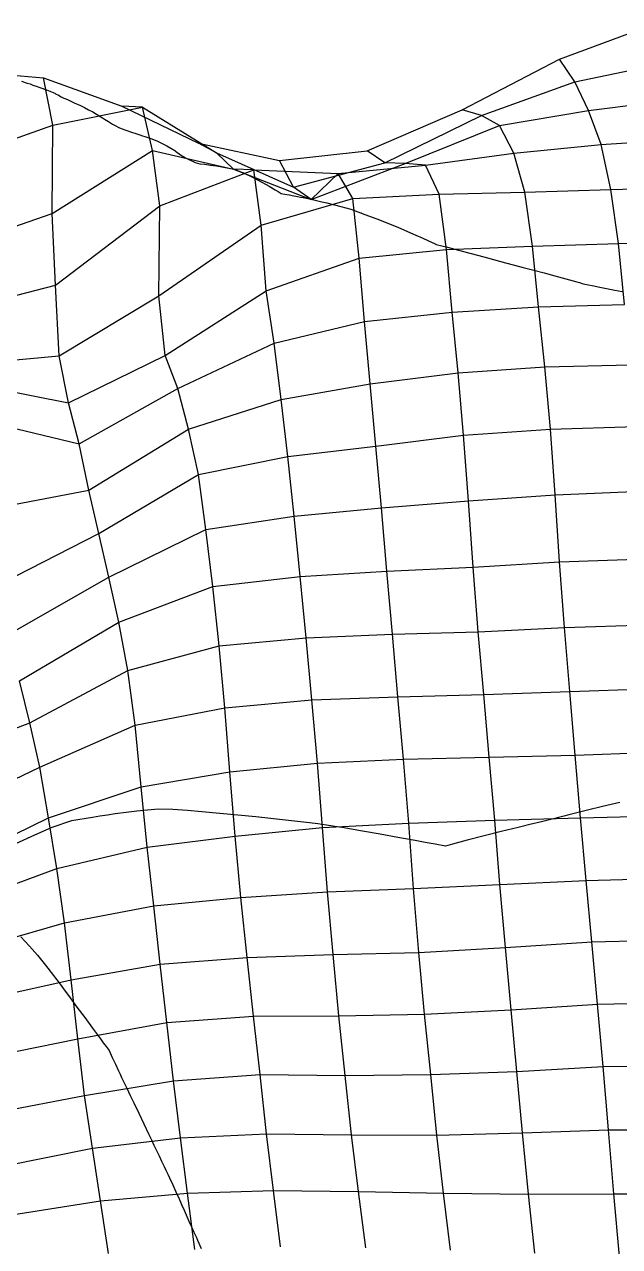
# Model space of a CAD drawing. Header units: metres. Extents: x -1994 to 1259, y -764 to 1460.
# Drawn here: x 27 to 376, y 641 to 1357 of the extents above; entities that cross this region are included whole.
import ezdxf

# ---------------------------------------------------------------- set-up
doc = ezdxf.new("R2010")
doc.units = ezdxf.units.M

msp = doc.modelspace()

# ---------------------------------------------------------------- linework, layer by layer
for p, q in [((340.91797, 1336.6782, -3232.4414), (395.81445, 1357.0443, -3250.6956)), ((283.76868, 1306.9641, -3203.684), (340.91797, 1336.6782, -3232.4414)), ((349.8357, 1323.4702, -3292.665), (340.91797, 1336.6782, -3232.4414)), ((349.8357, 1323.4702, -3292.665), (402.4502, 1334.3688, -3300.282)), ((-10.588501, 1330.0751, -3257.4207), (38.373535, 1325.8191, -3248.0105)), ((43.796265, 1298.1096, -3291.941), (38.373535, 1325.8191, -3248.0105)), ((38.373535, 1325.8191, -3248.0105), (84.33191, 1309.1001, -3224.5972)), ((25.454956, 1323.8274, -3268.5227), (28.8208, 1322.7104, -3270.5457)), ((28.8208, 1322.7104, -3270.5457), (30.458862, 1322.141, -3271.5068)), ((30.458862, 1322.141, -3271.5068), (32.149292, 1321.534, -3272.481)), ((32.149292, 1321.534, -3272.481), (34.119385, 1320.8267, -3273.6165)), ((34.119385, 1320.8267, -3273.6165), (36.092896, 1320.0908, -3274.7288)), ((36.092896, 1320.0908, -3274.7288), (40.0166, 1318.6338, -3276.9465)), ((40.0166, 1318.6338, -3276.9465), (42.032837, 1317.8894, -3278.0903)), ((295.09766, 1303.7606, -3275.1487), (349.8357, 1323.4702, -3292.665)), ((357.8838, 1306.6545, -3348.8352), (349.8357, 1323.4702, -3292.665)), ((42.032837, 1317.8894, -3278.0903), (43.97766, 1317.2236, -3279.2405)), ((43.97766, 1317.2236, -3279.2405), (44.45691, 1316.9551, -3279.664)), ((44.45691, 1316.9551, -3279.664), (44.936035, 1316.6896, -3280.0894)), ((44.936035, 1316.6896, -3280.0894), (45.41455, 1316.429, -3280.5183)), ((45.41455, 1316.429, -3280.5183), (47.062622, 1315.5304, -3281.9944)), ((47.062622, 1315.5304, -3281.9944), (48.67749, 1314.7042, -3283.4841)), ((48.67749, 1314.7042, -3283.4841), (50.313232, 1313.9246, -3285.0393)), ((50.313232, 1313.9246, -3285.0393), (51.502808, 1313.3579, -3286.1697)), ((51.502808, 1313.3579, -3286.1697), (52.733276, 1312.7992, -3287.3618)), ((52.733276, 1312.7992, -3287.3618), (55.118286, 1311.7231, -3289.678)), ((55.118286, 1311.7231, -3289.678), (56.317627, 1311.1852, -3290.8452)), ((56.317627, 1311.1852, -3290.8452), (59.97876, 1309.5005, -3294.374)), ((357.8838, 1306.6545, -3348.8352), (409.39673, 1312.9828, -3351.317)), ((43.796265, 1298.1096, -3291.941), (96.28064, 1308.4679, -3298.9507)), ((59.97876, 1309.5005, -3294.374), (62.27954, 1308.3845, -3296.5457)), ((62.27954, 1308.3845, -3296.5457), (64.76196, 1307.0514, -3298.785)), ((64.76196, 1307.0514, -3298.785), (67.1709, 1305.7574, -3300.958)), ((67.1709, 1305.7574, -3300.958), (69.37842, 1304.4602, -3302.8599)), ((69.37842, 1304.4602, -3302.8599), (72.97217, 1302.2561, -3305.8818)), ((96.28064, 1308.4679, -3298.9507), (84.33191, 1309.1001, -3224.5972)), ((84.33191, 1309.1001, -3224.5972), (129.11865, 1287.52, -3195.7224)), ((102.30005, 1283.235, -3345.6636), (96.28064, 1308.4679, -3298.9507)), ((96.28064, 1308.4679, -3298.9507), (139.82532, 1281.7345, -3264.2861)), ((228.0149, 1283.0414, -3181.4338), (283.76868, 1306.9641, -3203.684)), ((238.38855, 1275.874, -3248.4448), (295.09766, 1303.7606, -3275.1487)), ((295.09766, 1303.7606, -3275.1487), (283.76868, 1306.9641, -3203.684)), ((305.74463, 1297.728, -3343.434), (295.09766, 1303.7606, -3275.1487)), ((305.74463, 1297.728, -3343.434), (357.8838, 1306.6545, -3348.8352)), ((365.1765, 1286.7046, -3401.484), (357.8838, 1306.6545, -3348.8352)), ((-10.881836, 1278.6488, -3274.704), (43.796265, 1298.1096, -3291.941)), ((43.37793, 1246.1652, -3308.6418), (43.796265, 1298.1096, -3291.941)), ((72.97217, 1302.2561, -3305.8818), (74.14673, 1301.5226, -3306.8591)), ((74.14673, 1301.5226, -3306.8591), (76.48889, 1300.0709, -3308.817)), ((76.48889, 1300.0709, -3308.817), (77.67737, 1299.3405, -3309.815)), ((77.67737, 1299.3405, -3309.815), (78.84363, 1298.6553, -3310.8198)), ((78.84363, 1298.6553, -3310.8198), (79.20776, 1298.4412, -3311.1333)), ((79.20776, 1298.4412, -3311.1333), (79.5708, 1298.2384, -3311.4546)), ((79.5708, 1298.2384, -3311.4546), (79.93323, 1298.0457, -3311.7834)), ((79.93323, 1298.0457, -3311.7834), (82.92346, 1296.4564, -3314.4946)), ((82.92346, 1296.4564, -3314.4946), (86.04578, 1295.2642, -3317.7)), ((250.40137, 1275.5087, -3323.0977), (305.74463, 1297.728, -3343.434)), ((313.98218, 1281.6985, -3400.4875), (305.74463, 1297.728, -3343.434)), ((86.04578, 1295.2642, -3317.7), (90.420654, 1293.7477, -3322.3147)), ((90.420654, 1293.7477, -3322.3147), (91.893555, 1293.2662, -3323.8918)), ((91.893555, 1293.2662, -3323.8918), (94.83826, 1292.3059, -3327.0466)), ((94.83826, 1292.3059, -3327.0466), (96.31067, 1291.827, -3328.6252)), ((96.31067, 1291.827, -3328.6252), (97.787964, 1291.324, -3330.191)), ((97.787964, 1291.324, -3330.191), (101.22839, 1290.1521, -3333.8364)), ((101.22839, 1290.1521, -3333.8364), (104.72644, 1288.8381, -3337.4456)), ((365.1765, 1286.7046, -3401.484), (415.9453, 1289.9448, -3400.496)), ((43.37793, 1246.1652, -3308.6418), (102.30005, 1283.235, -3345.6636)), ((106.56091, 1250.7052, -3384.1782), (102.30005, 1283.235, -3345.6636)), ((102.30005, 1283.235, -3345.6636), (149.65088, 1272.2936, -3328.742)), ((104.72644, 1288.8381, -3337.4456), (108.26648, 1287.0886, -3340.761)), ((108.26648, 1287.0886, -3340.761), (110.62219, 1285.9244, -3342.967)), ((110.62219, 1285.9244, -3342.967), (112.90906, 1284.6133, -3344.9631)), ((112.90906, 1284.6133, -3344.9631), (115.285645, 1283.1216, -3346.935)), ((115.285645, 1283.1216, -3346.935), (115.43762, 1283.0264, -3347.061)), ((115.43762, 1283.0264, -3347.061), (115.58948, 1282.9318, -3347.1875)), ((115.58948, 1282.9318, -3347.1875), (115.74121, 1282.8375, -3347.3142)), ((115.74121, 1282.8375, -3347.3142), (118.717896, 1280.6049, -3350.8132)), ((139.82532, 1281.7345, -3264.2861), (129.11865, 1287.52, -3195.7224)), ((129.11865, 1287.52, -3195.7224), (176.63916, 1277.283, -3179.5923)), ((176.63916, 1277.283, -3179.5923), (228.0149, 1283.0414, -3181.4338)), ((238.38855, 1275.874, -3248.4448), (228.0149, 1283.0414, -3181.4338)), ((313.98218, 1281.6985, -3400.4875), (365.1765, 1286.7046, -3401.484)), ((370.90332, 1260.2566, -3446.8315), (365.1765, 1286.7046, -3401.484)), ((118.717896, 1280.6049, -3350.8132), (121.52344, 1278.8232, -3354.3413)), ((121.52344, 1278.8232, -3354.3413), (127.274536, 1276.1858, -3362.2954)), ((127.274536, 1276.1858, -3362.2954), (129.98889, 1275.4283, -3366.3962)), ((129.98889, 1275.4283, -3366.3962), (132.63379, 1275.094, -3370.6792)), ((132.63379, 1275.094, -3370.6792), (136.13403, 1274.6514, -3376.348)), ((149.65088, 1272.2936, -3328.742), (139.82532, 1281.7345, -3264.2861)), ((139.82532, 1281.7345, -3264.2861), (184.96582, 1261.6223, -3237.0605)), ((184.96582, 1261.6223, -3237.0605), (176.63916, 1277.283, -3179.5923)), ((184.96582, 1261.6223, -3237.0605), (238.38855, 1275.874, -3248.4448)), ((195.33069, 1254.4192, -3304.0308), (250.40137, 1275.5087, -3323.0977)), ((250.40137, 1275.5087, -3323.0977), (238.38855, 1275.874, -3248.4448)), ((262.29407, 1274.6443, -3397.19), (250.40137, 1275.5087, -3323.0977)), ((262.29407, 1274.6443, -3397.19), (313.98218, 1281.6985, -3400.4875)), ((320.5432, 1258.712, -3449.7244), (313.98218, 1281.6985, -3400.4875)), ((106.56091, 1250.7052, -3384.1782), (161.62634, 1271.7731, -3403.221)), ((136.13403, 1274.6514, -3376.348), (139.77905, 1274.2024, -3382.2595)), ((139.77905, 1274.2024, -3382.2595), (146.88306, 1272.895, -3393.472)), ((146.88306, 1272.895, -3393.472), (150.67493, 1271.9807, -3399.303)), ((161.62634, 1271.7731, -3403.221), (149.65088, 1272.2936, -3328.742)), ((149.65088, 1272.2936, -3328.742), (195.33069, 1254.4192, -3304.0308)), ((150.67493, 1271.9807, -3399.303), (154.40869, 1270.4895, -3404.6245)), ((154.40869, 1270.4895, -3404.6245), (155.19019, 1270.1776, -3405.7383)), ((155.19019, 1270.1776, -3405.7383), (155.97583, 1269.8434, -3406.843)), ((155.97583, 1269.8434, -3406.843), (156.7649, 1269.4852, -3407.9373)), ((156.7649, 1269.4852, -3407.9373), (160.12366, 1267.9602, -3412.5935)), ((160.12366, 1267.9602, -3412.5935), (163.7168, 1266.0593, -3417.3828)), ((165.9065, 1239.3236, -3441.8254), (161.62634, 1271.7731, -3403.221)), ((161.62634, 1271.7731, -3403.221), (211.0935, 1269.6125, -3396.165)), ((211.0935, 1269.6125, -3396.165), (195.33069, 1254.4192, -3304.0308)), ((211.0935, 1269.6125, -3396.165), (262.29407, 1274.6443, -3397.19)), ((219.69946, 1255.1116, -3454.9355), (211.0935, 1269.6125, -3396.165)), ((270.29846, 1257.6473, -3453.1565), (262.29407, 1274.6443, -3397.19)), ((163.7168, 1266.0593, -3417.3828), (168.84363, 1263.1913, -3424.106)), ((168.84363, 1263.1913, -3424.106), (170.62561, 1262.1658, -3426.422)), ((170.62561, 1262.1658, -3426.422), (174.07422, 1260.1263, -3430.8657)), ((195.33069, 1254.4192, -3304.0308), (184.96582, 1261.6223, -3237.0605)), ((370.90332, 1260.2566, -3446.8315), (421.2146, 1261.599, -3443.7114)), ((165.9065, 1239.3236, -3441.8254), (219.69946, 1255.1116, -3454.9355)), ((174.07422, 1260.1263, -3430.8657), (175.85864, 1259.0425, -3433.145)), ((175.85864, 1259.0425, -3433.145), (177.59106, 1257.9463, -3435.326)), ((177.59106, 1257.9463, -3435.326), (178.69678, 1257.7617, -3436.136)), ((178.69678, 1257.7617, -3436.136), (179.80359, 1257.5736, -3436.9443)), ((179.80359, 1257.5736, -3436.9443), (180.9126, 1257.3784, -3437.7476)), ((180.9126, 1257.3784, -3437.7476), (182.50928, 1257.0974, -3438.905)), ((182.50928, 1257.0974, -3438.905), (184.10803, 1256.8113, -3440.0586)), ((184.10803, 1256.8113, -3440.0586), (187.3197, 1256.2051, -3442.3481)), ((187.3197, 1256.2051, -3442.3481), (188.91711, 1255.8882, -3443.4731)), ((188.91711, 1255.8882, -3443.4731), (190.53638, 1255.5443, -3444.5925)), ((190.53638, 1255.5443, -3444.5925), (193.29895, 1254.9575, -3446.5022)), ((193.29895, 1254.9575, -3446.5022), (196.0653, 1254.3552, -3448.4019)), ((196.0653, 1254.3552, -3448.4019), (201.5835, 1253.1101, -3452.1504)), ((219.69946, 1255.1116, -3454.9355), (270.29846, 1257.6473, -3453.1565)), ((223.35352, 1220.0643, -3490.6216), (219.69946, 1255.1116, -3454.9355)), ((270.29846, 1257.6473, -3453.1565), (320.5432, 1258.712, -3449.7244)), ((274.55396, 1225.0955, -3491.646), (270.29846, 1257.6473, -3453.1565)), ((320.5432, 1258.712, -3449.7244), (370.90332, 1260.2566, -3446.8315)), ((325.04712, 1227.1907, -3489.372), (320.5432, 1258.712, -3449.7244)), ((375.37158, 1228.5875, -3486.313), (370.90332, 1260.2566, -3446.8315)), ((45.355103, 1204.1599, -3336.5103), (106.56091, 1250.7052, -3384.1782)), ((105.95288, 1197.9736, -3399.9946), (106.56091, 1250.7052, -3384.1782)), ((201.5835, 1253.1101, -3452.1504), (204.41382, 1252.449, -3454.0527)), ((204.41382, 1252.449, -3454.0527), (212.62292, 1250.4053, -3459.455)), ((212.62292, 1250.4053, -3459.455), (218.5105, 1248.7769, -3463.1814)), ((218.5105, 1248.7769, -3463.1814), (224.07568, 1246.7183, -3466.2312)), ((224.07568, 1246.7183, -3466.2312), (224.45862, 1246.5767, -3466.4412)), ((224.45862, 1246.5767, -3466.4412), (224.84167, 1246.434, -3466.6501)), ((224.84167, 1246.434, -3466.6501), (225.22473, 1246.29, -3466.8582)), ((225.22473, 1246.29, -3466.8582), (235.3551, 1242.4838, -3472.3555)), ((-11.119629, 1227.4534, -3292.2463), (43.37793, 1246.1652, -3308.6418)), ((45.355103, 1204.1599, -3336.5103), (43.37793, 1246.1652, -3308.6418)), ((105.95288, 1197.9736, -3399.9946), (165.9065, 1239.3236, -3441.8254)), ((168.77356, 1201.0105, -3473.842), (165.9065, 1239.3236, -3441.8254)), ((235.3551, 1242.4838, -3472.3555), (246.42212, 1238.0504, -3478.1113)), ((246.42212, 1238.0504, -3478.1113), (256.58142, 1233.6045, -3483.0518)), ((256.58142, 1233.6045, -3483.0518), (260.38818, 1231.9382, -3484.9033)), ((223.35352, 1220.0643, -3490.6216), (274.55396, 1225.0955, -3491.646)), ((260.38818, 1231.9382, -3484.9033), (264.10962, 1230.2571, -3486.665)), ((264.10962, 1230.2571, -3486.665), (267.91455, 1228.4694, -3488.404)), ((267.91455, 1228.4694, -3488.404), (268.13818, 1228.3643, -3488.5066)), ((268.13818, 1228.3643, -3488.5066), (268.36182, 1228.2593, -3488.6086)), ((268.36182, 1228.2593, -3488.6086), (268.5852, 1228.1543, -3488.7104)), ((268.5852, 1228.1543, -3488.7104), (275.1277, 1226.49, -3490.4446)), ((274.55396, 1225.0955, -3491.646), (325.04712, 1227.1907, -3489.372)), ((277.83337, 1188.4937, -3525.5852), (274.55396, 1225.0955, -3491.646)), ((275.1277, 1226.49, -3490.4446), (281.70776, 1224.7516, -3492.1245)), ((325.04712, 1227.1907, -3489.372), (375.37158, 1228.5875, -3486.313)), ((328.55444, 1191.5349, -3524.374), (325.04712, 1227.1907, -3489.372)), ((375.37158, 1228.5875, -3486.313), (425.58667, 1229.5308, -3482.7446)), ((378.8816, 1192.943, -3521.3276), (375.37158, 1228.5875, -3486.313)), ((168.77356, 1201.0105, -3473.842), (223.35352, 1220.0643, -3490.6216)), ((226.53113, 1183.0399, -3524.086), (223.35352, 1220.0643, -3490.6216)), ((281.70776, 1224.7516, -3492.1245), (288.2494, 1222.98, -3493.7512)), ((288.2494, 1222.98, -3493.7512), (293.47644, 1221.5645, -3495.0513)), ((293.47644, 1221.5645, -3495.0513), (298.7047, 1220.175, -3496.378)), ((298.7047, 1220.175, -3496.378), (309.1604, 1217.4163, -3499.0503)), ((309.1604, 1217.4163, -3499.0503), (314.38867, 1216.047, -3500.3965)), ((314.38867, 1216.047, -3500.3965), (319.6162, 1214.6616, -3501.7268)), ((319.6162, 1214.6616, -3501.7268), (325.75146, 1213.036, -3503.2883)), ((325.75146, 1213.036, -3503.2883), (331.88672, 1211.3894, -3504.829)), ((331.88672, 1211.3894, -3504.829), (338.02075, 1209.707, -3506.333)), ((-7.944214, 1190.4202, -3325.7012), (45.355103, 1204.1599, -3336.5103)), ((47.477783, 1162.7589, -3365.0571), (45.355103, 1204.1599, -3336.5103)), ((338.02075, 1209.707, -3506.333), (342.32642, 1208.526, -3507.389)), ((342.32642, 1208.526, -3507.389), (346.6316, 1207.3407, -3508.4402)), ((346.6316, 1207.3407, -3508.4402), (350.937, 1206.1515, -3509.4875)), ((350.937, 1206.1515, -3509.4875), (352.49878, 1205.72, -3509.8672)), ((352.49878, 1205.72, -3509.8672), (354.0608, 1205.2874, -3510.2456)), ((354.0608, 1205.2874, -3510.2456), (355.62207, 1204.8531, -3510.6228)), ((355.62207, 1204.8531, -3510.6228), (360.01196, 1204.0049, -3511.3252)), ((360.01196, 1204.0049, -3511.3252), (364.4016, 1203.1432, -3512.0142)), ((47.477783, 1162.7589, -3365.0571), (105.95288, 1197.9736, -3399.9946)), ((109.64795, 1163.0964, -3435.8716), (105.95288, 1197.9736, -3399.9946)), ((109.64795, 1163.0964, -3435.8716), (168.77356, 1201.0105, -3473.842)), ((173.45996, 1170.2468, -3514.3406), (168.77356, 1201.0105, -3473.842)), ((364.4016, 1203.1432, -3512.0142), (373.1797, 1201.3893, -3513.3586)), ((373.1797, 1201.3893, -3513.3586), (377.56836, 1200.4966, -3514.015)), ((277.83337, 1188.4937, -3525.5852), (328.55444, 1191.5349, -3524.374)), ((328.55444, 1191.5349, -3524.374), (378.8816, 1192.943, -3521.3276)), ((332.19897, 1156.4479, -3560.0151), (328.55444, 1191.5349, -3524.374)), ((173.45996, 1170.2468, -3514.3406), (226.53113, 1183.0399, -3524.086)), ((226.53113, 1183.0399, -3524.086), (277.83337, 1188.4937, -3525.5852)), ((229.7843, 1146.3293, -3557.903), (226.53113, 1183.0399, -3524.086)), ((281.32373, 1152.7671, -3560.508), (277.83337, 1188.4937, -3525.5852)), ((117.0741, 1143.7, -3489.142), (173.45996, 1170.2468, -3514.3406)), ((177.59668, 1137.2019, -3552.2761), (173.45996, 1170.2468, -3514.3406)), ((-3.635864, 1158.0876, -3364.437), (47.477783, 1162.7589, -3365.0571)), ((52.95044, 1135.2571, -3409.221), (47.477783, 1162.7589, -3365.0571)), ((52.95044, 1135.2571, -3409.221), (109.64795, 1163.0964, -3435.8716)), ((117.0741, 1143.7, -3489.142), (109.64795, 1163.0964, -3435.8716)), ((281.32373, 1152.7671, -3560.508), (332.19897, 1156.4479, -3560.0151)), ((332.19897, 1156.4479, -3560.0151), (382.45337, 1157.5546, -3556.6304)), ((335.47314, 1119.8245, -3593.9302), (332.19897, 1156.4479, -3560.0151)), ((177.59668, 1137.2019, -3552.2761), (229.7843, 1146.3293, -3557.903)), ((229.7843, 1146.3293, -3557.903), (281.32373, 1152.7671, -3560.508)), ((233.07947, 1109.7926, -3591.9155), (229.7843, 1146.3293, -3557.903)), ((284.62, 1116.235, -3594.5256), (281.32373, 1152.7671, -3560.508)), ((5.217529, 1144.6132, -3424.3613), (52.95044, 1135.2571, -3409.221)), ((59.282593, 1111.3213, -3457.391), (117.0741, 1143.7, -3489.142)), ((123.41016, 1119.7808, -3537.3308), (117.0741, 1143.7, -3489.142)), ((59.282593, 1111.3213, -3457.391), (52.95044, 1135.2571, -3409.221)), ((123.41016, 1119.7808, -3537.3308), (177.59668, 1137.2019, -3552.2761)), ((181.63745, 1103.759, -3589.765), (177.59668, 1137.2019, -3552.2761)), ((12.008057, 1122.5791, -3474.6682), (59.282593, 1111.3213, -3457.391)), ((64.813965, 1084.0631, -3501.8284), (123.41016, 1119.7808, -3537.3308)), ((129.11572, 1093.2452, -3582.58), (123.41016, 1119.7808, -3537.3308)), ((284.62, 1116.235, -3594.5256), (335.47314, 1119.8245, -3593.9302)), ((335.47314, 1119.8245, -3593.9302), (385.8567, 1121.4668, -3591.1472)), ((338.3225, 1081.4379, -3625.8643), (335.47314, 1119.8245, -3593.9302)), ((64.813965, 1084.0631, -3501.8284), (59.282593, 1111.3213, -3457.391)), ((233.07947, 1109.7926, -3591.9155), (284.62, 1116.235, -3594.5256)), ((287.463, 1077.8228, -3626.431), (284.62, 1116.235, -3594.5256)), ((129.11572, 1093.2452, -3582.58), (181.63745, 1103.759, -3589.765)), ((181.63745, 1103.759, -3589.765), (233.07947, 1109.7926, -3591.9155)), ((185.34741, 1068.9436, -3625.7112), (181.63745, 1103.759, -3589.765)), ((236.46936, 1073.649, -3626.3696), (233.07947, 1109.7926, -3591.9155)), ((70.79016, 1058.6509, -3548.3398), (129.11572, 1093.2452, -3582.58)), ((133.4768, 1061.1318, -3621.5625), (129.11572, 1093.2452, -3582.58)), ((12.436523, 1074.1487, -3495.3174), (64.813965, 1084.0631, -3501.8284)), ((70.79016, 1058.6509, -3548.3398), (64.813965, 1084.0631, -3501.8284)), ((338.3225, 1081.4379, -3625.8643), (388.81934, 1083.5502, -3623.6094)), ((236.46936, 1073.649, -3626.3696), (287.463, 1077.8228, -3626.431)), ((287.463, 1077.8228, -3626.431), (338.3225, 1081.4379, -3625.8643)), ((290.18103, 1038.8912, -3657.7524), (287.463, 1077.8228, -3626.431)), ((340.9209, 1042.0106, -3656.6292), (338.3225, 1081.4379, -3625.8643)), ((133.4768, 1061.1318, -3621.5625), (185.34741, 1068.9436, -3625.7112)), ((185.34741, 1068.9436, -3625.7112), (236.46936, 1073.649, -3626.3696)), ((188.8894, 1033.431, -3660.8743), (185.34741, 1068.9436, -3625.7112)), ((239.62769, 1036.5452, -3659.7449), (236.46936, 1073.649, -3626.3696)), ((76.71838, 1033.0391, -3594.6272), (133.4768, 1061.1318, -3621.5625)), ((137.50842, 1027.6509, -3659.0083), (133.4768, 1061.1318, -3621.5625)), ((13.804565, 1029.6161, -3520.346), (70.79016, 1058.6509, -3548.3398)), ((76.71838, 1033.0391, -3594.6272), (70.79016, 1058.6509, -3548.3398)), ((239.62769, 1036.5452, -3659.7449), (290.18103, 1038.8912, -3657.7524)), ((290.18103, 1038.8912, -3657.7524), (340.9209, 1042.0106, -3656.6292)), ((293.18237, 1001.1355, -3690.3953), (290.18103, 1038.8912, -3657.7524)), ((340.9209, 1042.0106, -3656.6292), (391.3623, 1043.8926, -3654.1152)), ((343.77783, 1003.6555, -3688.5984), (340.9209, 1042.0106, -3656.6292)), ((18.776245, 1000.0354, -3562.1738), (76.71838, 1033.0391, -3594.6272)), ((82.49353, 1006.7925, -3640.201), (76.71838, 1033.0391, -3594.6272)), ((137.50842, 1027.6509, -3659.0083), (188.8894, 1033.431, -3660.8743)), ((188.8894, 1033.431, -3660.8743), (239.62769, 1036.5452, -3659.7449)), ((192.32434, 997.4746, -3695.5386), (188.8894, 1033.431, -3660.8743)), ((242.86096, 999.7517, -3693.4688), (239.62769, 1036.5452, -3659.7449)), ((82.49353, 1006.7925, -3640.201), (137.50842, 1027.6509, -3659.0083)), ((141.23315, 992.8965, -3695.0232), (137.50842, 1027.6509, -3659.0083)), ((24.183716, 972.26306, -3606.0337), (82.49353, 1006.7925, -3640.201)), ((87.77014, 978.4773, -3683.4507), (82.49353, 1006.7925, -3640.201)), ((293.18237, 1001.1355, -3690.3953), (343.77783, 1003.6555, -3688.5984)), ((343.77783, 1003.6555, -3688.5984), (394.15405, 1005.2677, -3685.7815)), ((346.81665, 966.05615, -3721.4167), (343.77783, 1003.6555, -3688.5984)), ((141.23315, 992.8965, -3695.0232), (192.32434, 997.4746, -3695.5386)), ((192.32434, 997.4746, -3695.5386), (242.86096, 999.7517, -3693.4688)), ((195.6875, 961.2202, -3729.8682), (192.32434, 997.4746, -3695.5386)), ((242.86096, 999.7517, -3693.4688), (293.18237, 1001.1355, -3690.3953)), ((246.11877, 963.0602, -3727.3074), (242.86096, 999.7517, -3693.4688)), ((296.4016, 964.2844, -3724.0544), (293.18237, 1001.1355, -3690.3953)), ((87.77014, 978.4773, -3683.4507), (141.23315, 992.8965, -3695.0232)), ((144.57605, 956.5581, -3729.2585), (141.23315, 992.8965, -3695.0232)), ((30.387695, 947.79614, -3653.6072), (87.77014, 978.4773, -3683.4507)), ((92.15332, 946.4552, -3722.5356), (87.77014, 978.4773, -3683.4507)), ((30.387695, 947.79614, -3653.6072), (24.183716, 972.26306, -3606.0337)), ((346.81665, 966.05615, -3721.4167), (397.24048, 967.8645, -3718.8203)), ((144.57605, 956.5581, -3729.2585), (195.6875, 961.2202, -3729.8682)), ((195.6875, 961.2202, -3729.8682), (246.11877, 963.0602, -3727.3074)), ((198.86206, 924.18335, -3763.3188), (195.6875, 961.2202, -3729.8682)), ((246.11877, 963.0602, -3727.3074), (296.4016, 964.2844, -3724.0544)), ((249.37903, 926.379, -3761.1575), (246.11877, 963.0602, -3727.3074)), ((296.4016, 964.2844, -3724.0544), (346.81665, 966.05615, -3721.4167)), ((299.67932, 927.67554, -3757.9858), (296.4016, 964.2844, -3724.0544)), ((349.93506, 928.7854, -3754.6045), (346.81665, 966.05615, -3721.4167)), ((92.15332, 946.4552, -3722.5356), (144.57605, 956.5581, -3729.2585)), ((147.61694, 918.96643, -3762.0854), (144.57605, 956.5581, -3729.2585)), ((-24.648682, 926.8491, -3634.7004), (30.387695, 947.79614, -3653.6072)), ((36.226807, 921.81494, -3699.4792), (30.387695, 947.79614, -3653.6072)), ((36.226807, 921.81494, -3699.4792), (92.15332, 946.4552, -3722.5356)), ((95.50647, 910.1594, -3756.8188), (92.15332, 946.4552, -3722.5356)), ((147.61694, 918.96643, -3762.0854), (198.86206, 924.18335, -3763.3188)), ((198.86206, 924.18335, -3763.3188), (249.37903, 926.379, -3761.1575)), ((201.87585, 886.4794, -3796.0195), (198.86206, 924.18335, -3763.3188)), ((249.37903, 926.379, -3761.1575), (299.67932, 927.67554, -3757.9858)), ((252.4491, 888.9082, -3794.12), (249.37903, 926.379, -3761.1575)), ((299.67932, 927.67554, -3757.9858), (349.93506, 928.7854, -3754.6045)), ((302.8529, 890.6345, -3791.4316), (299.67932, 927.67554, -3757.9858)), ((349.93506, 928.7854, -3754.6045), (400.364, 930.6162, -3752.0332)), ((353.18286, 892.0531, -3788.397), (349.93506, 928.7854, -3754.6045)), ((-20.356323, 894.4502, -3673.3618), (36.226807, 921.81494, -3699.4792)), ((41.179077, 892.15393, -3741.2168), (36.226807, 921.81494, -3699.4792)), ((95.50647, 910.1594, -3756.8188), (147.61694, 918.96643, -3762.0854)), ((150.6571, 881.3722, -3794.9097), (147.61694, 918.96643, -3762.0854)), ((41.179077, 892.15393, -3741.2168), (95.50647, 910.1594, -3756.8188)), ((99.117676, 874.9343, -3792.3047), (95.50647, 910.1594, -3756.8188)), ((93.00232, 895.93274, -3769.4844), (86.69922, 895.17944, -3767.6653)), ((99.36658, 896.54834, -3771.163), (93.00232, 895.93274, -3769.4844)), ((101.47925, 896.7527, -3771.7202), (99.36658, 896.54834, -3771.163)), ((103.60022, 896.9315, -3772.251), (101.47925, 896.7527, -3771.7202)), ((105.72974, 897.0856, -3772.7568), (103.60022, 896.9315, -3772.251)), ((114.12732, 896.9923, -3775.397), (105.72974, 897.0856, -3772.7568)), ((122.69275, 896.4524, -3777.625), (114.12732, 896.9923, -3775.397)), ((131.24036, 895.61633, -3779.5386), (122.69275, 896.4524, -3777.625)), ((141.75403, 894.58813, -3781.8916), (131.24036, 895.61633, -3779.5386)), ((356.4248, 896.3324, -3784.4563), (346.38257, 893.79395, -3786.9553)), ((366.11963, 898.6787, -3781.9124), (356.4248, 896.3324, -3784.4563)), ((376.1504, 901.0603, -3779.2217), (366.11963, 898.6787, -3781.9124)), ((-15.572876, 864.08813, -3714.3118), (41.179077, 892.15393, -3741.2168)), ((46.08264, 862.2909, -3782.7275), (41.179077, 892.15393, -3741.2168)), ((54.656616, 890.3862, -3757.3745), (43.267212, 886.4857, -3751.3325)), ((66.96777, 892.3323, -3761.442), (54.656616, 890.3862, -3757.3745)), ((71.42578, 893.037, -3762.9148), (66.96777, 892.3323, -3761.442)), ((75.933716, 893.7075, -3764.3584), (71.42578, 893.037, -3762.9148)), ((80.43384, 894.32275, -3765.7405), (75.933716, 893.7075, -3764.3584)), ((86.69922, 895.17944, -3767.6653), (80.43384, 894.32275, -3765.7405)), ((152.26526, 893.57935, -3784.2642), (141.75403, 894.58813, -3781.8916)), ((162.77832, 892.55554, -3786.622), (152.26526, 893.57935, -3784.2642)), ((168.00476, 892.04675, -3787.7942), (162.77832, 892.55554, -3786.622)), ((173.2511, 891.49695, -3788.9302), (168.00476, 892.04675, -3787.7942)), ((183.72534, 890.3324, -3791.128), (173.2511, 891.49695, -3788.9302)), ((188.9685, 889.71594, -3792.1929), (183.72534, 890.3324, -3791.128)), ((194.21375, 889.06946, -3793.2278), (188.9685, 889.71594, -3792.1929)), ((199.20166, 888.4546, -3794.2114), (194.21375, 889.06946, -3793.2278)), ((204.17786, 887.77, -3795.1182), (199.20166, 888.4546, -3794.2114)), ((201.87585, 886.4794, -3796.0195), (252.4491, 888.9082, -3794.12)), ((252.4491, 888.9082, -3794.12), (302.8529, 890.6345, -3791.4316)), ((255.32886, 850.6476, -3826.1958), (252.4491, 888.9082, -3794.12)), ((302.8529, 890.6345, -3791.4316), (353.18286, 892.0531, -3788.397)), ((305.88477, 853.0049, -3824.2158), (302.8529, 890.6345, -3791.4316)), ((330.3711, 889.7771, -3790.978), (323.4773, 888.0779, -3792.748)), ((337.26562, 891.5012, -3789.239), (330.3711, 889.7771, -3790.978)), ((340.30444, 892.2612, -3788.4724), (337.26562, 891.5012, -3789.239)), ((343.34326, 893.0259, -3787.7114), (340.30444, 892.2612, -3788.4724)), ((346.38257, 893.79395, -3786.9553), (343.34326, 893.0259, -3787.7114)), ((353.18286, 892.0531, -3788.397), (403.48242, 893.3462, -3785.2217)), ((356.43213, 855.3259, -3822.1956), (353.18286, 892.0531, -3788.397)), ((33.059692, 881.85547, -3744.6863), (21.877686, 876.7833, -3737.4053)), ((43.267212, 886.4857, -3751.3325), (33.059692, 881.85547, -3744.6863)), ((99.117676, 874.9343, -3792.3047), (150.6571, 881.3722, -3794.9097)), ((150.6571, 881.3722, -3794.9097), (201.87585, 886.4794, -3796.0195)), ((154.06946, 845.3213, -3829.468), (150.6571, 881.3722, -3794.9097)), ((204.87976, 848.73413, -3828.6743), (201.87585, 886.4794, -3796.0195)), ((209.17273, 887.01196, -3795.9548), (204.17786, 887.77, -3795.1182)), ((214.56519, 886.1936, -3796.8574), (209.17273, 887.01196, -3795.9548)), ((219.9541, 885.2954, -3797.6758), (214.56519, 886.1936, -3796.8574)), ((225.3451, 884.32043, -3798.4146), (219.9541, 885.2954, -3797.6758)), ((235.6543, 882.45605, -3799.8274), (225.3451, 884.32043, -3798.4146)), ((245.9635, 880.5884, -3801.2363), (235.6543, 882.45605, -3799.8274)), ((296.74463, 881.522, -3799.6545), (286.76392, 878.9169, -3802.0342)), ((306.61694, 883.9983, -3797.1736), (296.74463, 881.522, -3799.6545)), ((316.58667, 886.4105, -3794.557), (306.61694, 883.9983, -3797.1736)), ((323.4773, 888.0779, -3792.748), (316.58667, 886.4105, -3794.557)), ((46.08264, 862.2909, -3782.7275), (99.117676, 874.9343, -3792.3047)), ((102.91052, 840.46216, -3828.6367), (99.117676, 874.9343, -3792.3047)), ((256.27246, 878.7263, -3802.6519), (245.9635, 880.5884, -3801.2363)), ((262.15198, 877.6643, -3803.459), (256.27246, 878.7263, -3802.6519)), ((268.03174, 876.6019, -3804.2654), (262.15198, 877.6643, -3803.459)), ((273.911, 875.54626, -3805.079), (268.03174, 876.6019, -3804.2654)), ((278.19556, 876.6741, -3804.0698), (273.911, 875.54626, -3805.079)), ((282.47998, 877.7987, -3803.0557), (278.19556, 876.6741, -3804.0698)), ((286.76392, 878.9169, -3802.0342), (282.47998, 877.7987, -3803.0557)), ((-8.805176, 841.9602, -3764.5132), (46.08264, 862.2909, -3782.7275)), ((50.53955, 830.574, -3822.1553), (46.08264, 862.2909, -3782.7275)), ((255.32886, 850.6476, -3826.1958), (305.88477, 853.0049, -3824.2158)), ((305.88477, 853.0049, -3824.2158), (356.43213, 855.3259, -3822.1956)), ((309.0984, 816.13, -3857.8486), (305.88477, 853.0049, -3824.2158)), ((356.43213, 855.3259, -3822.1956), (406.75366, 856.71106, -3819.1235)), ((359.86523, 819.3617, -3856.8513), (356.43213, 855.3259, -3822.1956)), ((102.91052, 840.46216, -3828.6367), (154.06946, 845.3213, -3829.468)), ((154.06946, 845.3213, -3829.468), (204.87976, 848.73413, -3828.6743)), ((157.70447, 810.1946, -3865.065), (154.06946, 845.3213, -3829.468)), ((204.87976, 848.73413, -3828.6743), (255.32886, 850.6476, -3826.1958)), ((208.09644, 811.8717, -3862.3208), (204.87976, 848.73413, -3828.6743)), ((258.40955, 813.2213, -3859.209), (255.32886, 850.6476, -3826.1958)), ((50.53955, 830.574, -3822.1553), (102.91052, 840.46216, -3828.6367)), ((106.76062, 806.2283, -3865.2368), (102.91052, 840.46216, -3828.6367)), ((-3.168213, 815.1399, -3809.4424), (50.53955, 830.574, -3822.1553)), ((54.56714, 797.07666, -3859.5825), (50.53955, 830.574, -3822.1553)), ((25.121582, 822.2755, -3819.4685), (30.064697, 816.8103, -3828.526)), ((30.064697, 816.8103, -3828.526), (34.7218, 811.6615, -3837.0588)), ((309.0984, 816.13, -3857.8486), (359.86523, 819.3617, -3856.8513)), ((359.86523, 819.3617, -3856.8513), (410.16895, 820.6726, -3853.6958)), ((363.14746, 782.7711, -3890.8032), (359.86523, 819.3617, -3856.8513)), ((34.7218, 811.6615, -3837.0588), (39.55249, 805.77856, -3845.6187)), ((106.76062, 806.2283, -3865.2368), (157.70447, 810.1946, -3865.065)), ((157.70447, 810.1946, -3865.065), (208.09644, 811.8717, -3862.3208)), ((161.52612, 775.8425, -3901.5317), (157.70447, 810.1946, -3865.065)), ((208.09644, 811.8717, -3862.3208), (258.40955, 813.2213, -3859.209)), ((211.5415, 775.9574, -3897.0325), (208.09644, 811.8717, -3862.3208)), ((258.40955, 813.2213, -3859.209), (309.0984, 816.13, -3857.8486)), ((261.7754, 776.978, -3893.551), (258.40955, 813.2213, -3859.209)), ((312.39917, 779.61694, -3891.8877), (309.0984, 816.13, -3857.8486)), ((39.55249, 805.77856, -3845.6187), (44.16516, 799.71655, -3853.5522)), ((54.56714, 797.07666, -3859.5825), (106.76062, 806.2283, -3865.2368)), ((110.64526, 772.1376, -3901.9976), (106.76062, 806.2283, -3865.2368)), ((1.790161, 785.5045, -3851.209), (54.56714, 797.07666, -3859.5825)), ((44.16516, 799.71655, -3853.5522), (44.799072, 798.88354, -3854.6426)), ((44.799072, 798.88354, -3854.6426), (45.432617, 798.0442, -3855.7285)), ((45.432617, 798.0442, -3855.7285), (46.06555, 797.1996, -3856.8103)), ((46.06555, 797.1996, -3856.8103), (48.04297, 794.5615, -3860.1902)), ((58.366333, 762.6315, -3895.945), (54.56714, 797.07666, -3859.5825)), ((48.04297, 794.5615, -3860.1902), (50.017334, 791.88367, -3863.5415)), ((50.017334, 791.88367, -3863.5415), (53.9646, 786.51807, -3870.2349)), ((53.9646, 786.51807, -3870.2349), (55.93799, 783.8301, -3873.578)), ((55.93799, 783.8301, -3873.578), (57.912598, 781.15845, -3876.933)), ((57.912598, 781.15845, -3876.933), (62.493164, 774.9614, -3884.7158)), ((312.39917, 779.61694, -3891.8877), (363.14746, 782.7711, -3890.8032)), ((363.14746, 782.7711, -3890.8032), (413.44897, 784.07275, -3887.6372)), ((366.44775, 746.25684, -3924.8408), (363.14746, 782.7711, -3890.8032)), ((62.493164, 774.9614, -3884.7158), (67.07593, 768.79395, -3892.5205)), ((110.64526, 772.1376, -3901.9976), (161.52612, 775.8425, -3901.5317)), ((161.52612, 775.8425, -3901.5317), (211.5415, 775.9574, -3897.0325)), ((165.37817, 741.6167, -3938.1406), (161.52612, 775.8425, -3901.5317)), ((211.5415, 775.9574, -3897.0325), (261.7754, 776.978, -3893.551)), ((215.2218, 741.01855, -3932.84), (211.5415, 775.9574, -3897.0325)), ((261.7754, 776.978, -3893.551), (312.39917, 779.61694, -3891.8877)), ((265.36316, 741.6559, -3928.9277), (261.7754, 776.978, -3893.551)), ((315.78955, 743.47546, -3926.344), (312.39917, 779.61694, -3891.8877)), ((58.366333, 762.6315, -3895.945), (110.64526, 772.1376, -3901.9976)), ((67.07593, 768.79395, -3892.5205), (71.65466, 762.57764, -3900.2886)), ((114.51172, 737.97144, -3938.6733), (110.64526, 772.1376, -3901.9976)), ((5.761719, 751.7742, -3888.3748), (58.366333, 762.6315, -3895.945)), ((62.449097, 729.3627, -3933.629), (58.366333, 762.6315, -3895.945)), ((71.65466, 762.57764, -3900.2886), (73.354614, 760.2698, -3903.1726)), ((73.354614, 760.2698, -3903.1726), (75.056885, 757.9877, -3906.0764)), ((75.056885, 757.9877, -3906.0764), (76.7605, 755.7246, -3908.9937)), ((76.7605, 755.7246, -3908.9937), (78.59509, 751.67236, -3913.816)), ((78.59509, 751.67236, -3913.816), (80.445435, 747.6626, -3918.7039)), ((80.445435, 747.6626, -3918.7039), (82.29358, 743.71094, -3923.604)), ((315.78955, 743.47546, -3926.344), (366.44775, 746.25684, -3924.8408)), ((366.44775, 746.25684, -3924.8408), (416.5481, 746.7229, -3920.7358)), ((369.63306, 709.2645, -3958.3413), (366.44775, 746.25684, -3924.8408)), ((62.449097, 729.3627, -3933.629), (114.51172, 737.97144, -3938.6733)), ((82.29358, 743.71094, -3923.604), (83.20581, 741.76086, -3926.0222)), ((83.20581, 741.76086, -3926.0222), (84.119385, 739.8208, -3928.4482)), ((84.119385, 739.8208, -3928.4482), (85.03418, 737.89014, -3930.881)), ((85.03418, 737.89014, -3930.881), (87.08179, 733.56824, -3936.3276)), ((114.51172, 737.97144, -3938.6733), (165.37817, 741.6167, -3938.1406)), ((118.55139, 704.52405, -3976.1567), (114.51172, 737.97144, -3938.6733)), ((169.10315, 706.86365, -3974.157), (165.37817, 741.6167, -3938.1406)), ((165.37817, 741.6167, -3938.1406), (215.2218, 741.01855, -3932.84)), ((215.2218, 741.01855, -3932.84), (265.36316, 741.6559, -3928.9277)), ((218.94568, 706.26086, -3968.8516), (215.2218, 741.01855, -3932.84)), ((265.36316, 741.6559, -3928.9277), (315.78955, 743.47546, -3926.344)), ((268.9004, 706.12427, -3964.0696), (265.36316, 741.6559, -3928.9277)), ((319.1853, 707.35693, -3960.8264), (315.78955, 743.47546, -3926.344)), ((87.08179, 733.56824, -3936.3276), (89.13513, 729.28894, -3941.8066)), ((10.04541, 719.33923, -3926.9956), (62.449097, 729.3627, -3933.629)), ((67.07898, 698.3639, -3973.8638), (62.449097, 729.3627, -3933.629)), ((89.13513, 729.28894, -3941.8066), (91.19275, 725.0458, -3947.3113)), ((91.19275, 725.0458, -3947.3113), (94.17322, 718.8988, -3955.2852)), ((94.17322, 718.8988, -3955.2852), (97.15271, 712.7407, -3963.2515)), ((97.15271, 712.7407, -3963.2515), (100.1228, 706.51025, -3971.164)), ((319.1853, 707.35693, -3960.8264), (369.63306, 709.2645, -3958.3413)), ((369.63306, 709.2645, -3958.3413), (419.63257, 709.313, -3953.7676)), ((372.69604, 671.76416, -3991.271), (369.63306, 709.2645, -3958.3413)), ((67.07898, 698.3639, -3973.8638), (118.55139, 704.52405, -3976.1567)), ((100.1228, 706.51025, -3971.164), (101.60547, 703.4004, -3975.1133)), ((101.60547, 703.4004, -3975.1133), (103.08618, 700.2759, -3979.052)), ((118.55139, 704.52405, -3976.1567), (169.10315, 706.86365, -3974.157)), ((122.81152, 671.9912, -4014.6675), (118.55139, 704.52405, -3976.1567)), ((173.18347, 673.58496, -4011.83), (169.10315, 706.86365, -3974.157)), ((169.10315, 706.86365, -3974.157), (218.94568, 706.26086, -3968.8516)), ((223.0232, 672.97034, -4006.5112), (218.94568, 706.26086, -3968.8516)), ((218.94568, 706.26086, -3968.8516), (268.9004, 706.12427, -3964.0696)), ((268.9004, 706.12427, -3964.0696), (319.1853, 707.35693, -3960.8264)), ((272.7932, 672.0663, -4000.8672), (268.9004, 706.12427, -3964.0696)), ((322.6421, 671.4911, -3995.5925), (319.1853, 707.35693, -3960.8264)), ((14.58252, 687.9558, -3966.7979), (67.07898, 698.3639, -3973.8638)), ((71.75708, 667.5654, -4014.3232), (67.07898, 698.3639, -3973.8638)), ((103.08618, 700.2759, -3979.052), (106.04785, 694.02966, -3986.9312)), ((106.04785, 694.02966, -3986.9312), (107.52893, 690.90796, -3990.872)), ((107.52893, 690.90796, -3990.872), (109.01245, 687.806, -3994.8271)), ((109.01245, 687.806, -3994.8271), (110.083984, 685.5657, -3997.6838)), ((110.083984, 685.5657, -3997.6838), (111.15259, 683.3026, -4000.524)), ((111.15259, 683.3026, -4000.524), (112.21777, 681.01514, -4003.3452)), ((112.21777, 681.01514, -4003.3452), (114.09204, 676.9911, -4008.3076)), ((114.09204, 676.9911, -4008.3076), (115.95508, 672.89233, -4013.2097)), ((122.81152, 671.9912, -4014.6675), (173.18347, 673.58496, -4011.83)), ((177.34375, 640.6378, -4049.8755), (173.18347, 673.58496, -4011.83)), ((173.18347, 673.58496, -4011.83), (223.0232, 672.97034, -4006.5112)), ((19.807373, 659.426, -4009.8066), (71.75708, 667.5654, -4014.3232)), ((71.75708, 667.5654, -4014.3232), (122.81152, 671.9912, -4014.6675)), ((76.41284, 636.6743, -4054.6787), (71.75708, 667.5654, -4014.3232)), ((115.95508, 672.89233, -4013.2097), (117.80591, 668.7029, -4018.0425)), ((117.80591, 668.7029, -4018.0425), (119.25195, 665.42957, -4021.8184)), ((126.97876, 639.0729, -4052.7456), (122.81152, 671.9912, -4014.6675)), ((227.20312, 640.1052, -4044.649), (223.0232, 672.97034, -4006.5112)), ((223.0232, 672.97034, -4006.5112), (272.7932, 672.0663, -4000.8672)), ((276.8291, 638.60315, -4038.333), (272.7932, 672.0663, -4000.8672)), ((272.7932, 672.0663, -4000.8672), (322.6421, 671.4911, -3995.5925)), ((322.6421, 671.4911, -3995.5925), (372.69604, 671.76416, -3991.271)), ((326.40088, 636.8772, -4031.7654), (322.6421, 671.4911, -3995.5925)), ((375.93066, 634.97534, -4025), (372.69604, 671.76416, -3991.271)), ((372.69604, 671.76416, -3991.271), (422.61963, 671.4968, -3986.3423)), ((119.25195, 665.42957, -4021.8184), (120.69983, 662.16614, -4025.6023)), ((120.69983, 662.16614, -4025.6023), (123.59851, 655.66394, -4033.19)), ((123.59851, 655.66394, -4033.19), (125.04968, 652.4252, -4036.9937)), ((125.04968, 652.4252, -4036.9937), (126.502686, 649.1987, -4040.807)), ((126.502686, 649.1987, -4040.807), (127.216675, 647.61316, -4042.6812)), ((127.216675, 647.61316, -4042.6812), (127.930786, 646.0271, -4044.5552)), ((127.930786, 646.0271, -4044.5552), (128.64478, 644.4418, -4046.4294)), ((128.64478, 644.4418, -4046.4294), (130.8407, 639.56714, -4052.1934))]:
    msp.add_line(p, q)

doc.saveas('drawing.dxf')
